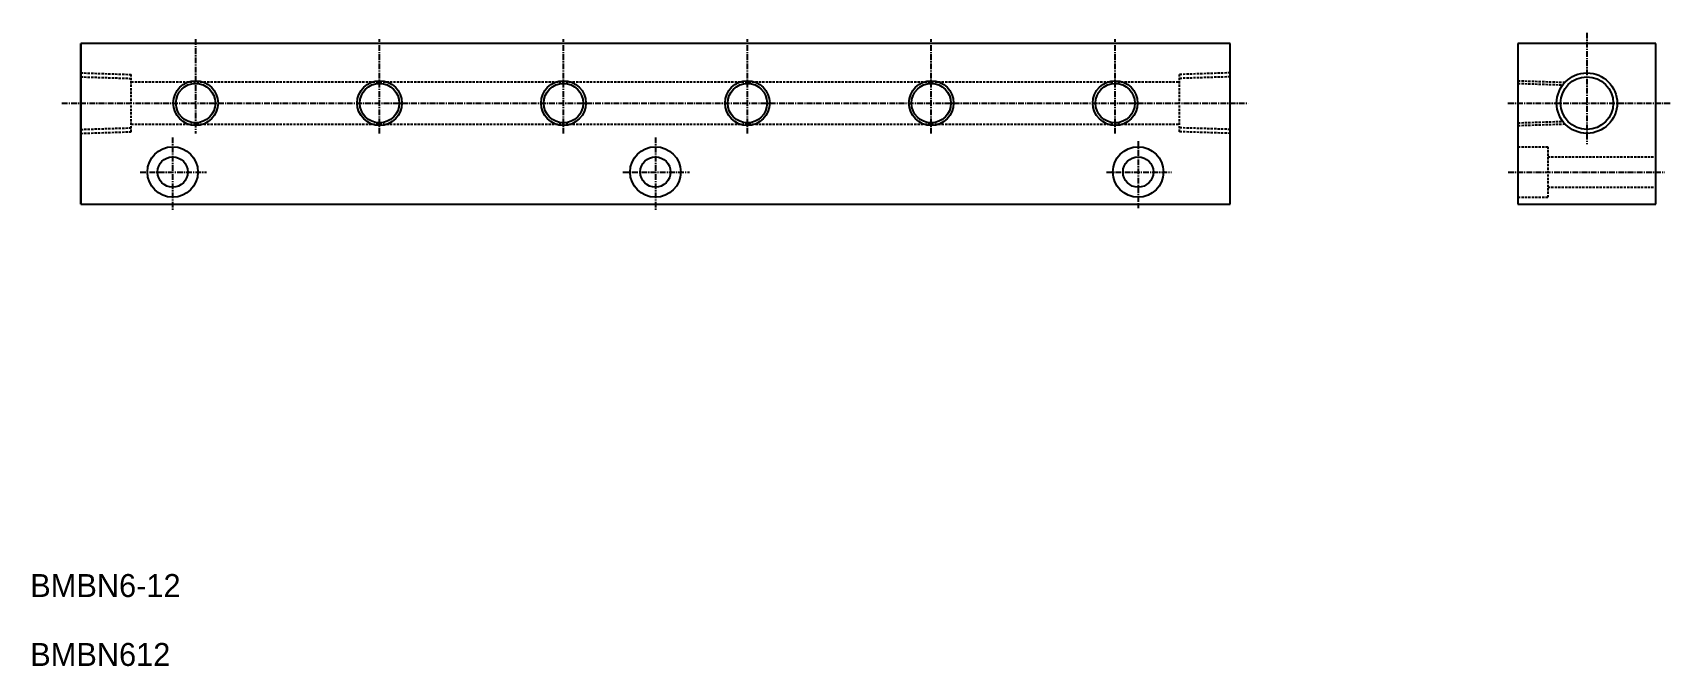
# Model space of a CAD drawing. Extents: x 1721 to 2279, y 4854 to 7918.
# Drawn here: x 1922.7 to 2278.8, y 7779.8 to 7917.7 of the extents above.
import ezdxf

# ---------------------------------------------------------------- set-up
doc = ezdxf.new("R2010")
doc.units = 0
doc.linetypes.add('CENTER', pattern=[2, 1.25, -0.25, 0.25, -0.25])
doc.linetypes.add('DASHED', pattern=[0.75, 0.5, -0.25])
doc.layers.get('0').update_dxf_attribs({"linetype": 'CONTINUOUS'})
doc.layers.add('CENTER', color=1, linetype='CENTER')

msp = doc.modelspace()

# ---------------------------------------------------------------- linework, layer by layer
at = {"color": 7, "linetype": 'CONTINUOUS'}
for p, q in [((2183.114, 7915.397), (1933.114, 7915.397)), ((1933.114, 7880.397), (1933.114, 7915.397)), ((1933.114, 7915.397), (1933.114, 7880.397)), ((1933.114, 7915.397), (1933.114, 7880.397)), ((2183.114, 7880.397), (2183.114, 7915.397)), ((2275.714, 7915.397), (2245.714, 7915.397)), ((2245.714, 7915.397), (2245.714, 7880.397)), ((2275.714, 7880.397), (2275.714, 7915.397)), ((1933.114, 7880.397), (2183.114, 7880.397)), ((2245.714, 7880.397), (2275.714, 7880.397))]:
    msp.add_line(p, q, dxfattribs=at)
at = {"color": 3, "linetype": 'DASHED'}
for p, q in [((1933.114, 7908.975), (1944.114, 7908.629)), ((1933.114, 7908.119), (1944.114, 7907.773)), ((1944.114, 7896.164), (1944.114, 7908.629)), ((1944.114, 7906.997), (2172.114, 7906.997)), ((2183.114, 7908.975), (2172.114, 7908.629)), ((2172.114, 7896.164), (2172.114, 7908.629)), ((2183.114, 7908.119), (2172.114, 7907.773)), ((2245.714, 7907.261), (2255.955, 7906.939)), ((2245.714, 7906.68), (2255.473, 7906.373)), ((1933.114, 7896.674), (1944.114, 7897.02)), ((1933.114, 7895.818), (1944.114, 7896.164)), ((1944.114, 7897.797), (2172.114, 7897.797)), ((2183.114, 7896.674), (2172.114, 7897.02)), ((2183.114, 7895.818), (2172.114, 7896.164)), ((2245.714, 7898.114), (2255.473, 7898.42)), ((2245.714, 7897.533), (2255.955, 7897.855)), ((2245.714, 7892.897), (2252.214, 7892.897)), ((2252.214, 7892.897), (2252.214, 7881.897)), ((2252.214, 7890.697), (2275.714, 7890.697)), ((2245.714, 7881.897), (2252.214, 7881.897)), ((2252.214, 7884.097), (2275.714, 7884.097))]:
    msp.add_line(p, q, dxfattribs=at)
for p, q in [((2001.114, 7906.997), (2001.114, 7906.997)), ((2058.114, 7906.997), (2058.114, 7906.997))]:
    msp.add_line(p, q)
at = {"color": 3, "linetype": 'CONTINUOUS'}
for centre, radius in [((1958.114, 7902.397), 4.864), ((1998.114, 7902.397), 4.864), ((2038.114, 7902.397), 4.864), ((2078.114, 7902.397), 4.864), ((2118.114, 7902.397), 4.864), ((2158.114, 7902.397), 4.864), ((2260.714, 7902.397), 6.579)]:
    msp.add_circle(centre, radius, dxfattribs=at)
at = {"color": 7, "linetype": 'CONTINUOUS'}
for centre, radius in [((1958.114, 7902.397), 4.283), ((1998.114, 7902.397), 4.283), ((2038.114, 7902.397), 4.283), ((2078.114, 7902.397), 4.283), ((2118.114, 7902.397), 4.283), ((2158.114, 7902.397), 4.283), ((2260.714, 7902.397), 5.723), ((1953.114, 7887.397), 5.5), ((2058.114, 7887.397), 5.5), ((2163.114, 7887.397), 5.5), ((1953.114, 7887.397), 3.3), ((2058.114, 7887.397), 3.3), ((2163.114, 7887.397), 3.3)]:
    msp.add_circle(centre, radius, dxfattribs=at)
at = {"layer": 'CENTER', "color": 1, "linetype": 'CENTER'}
for p, q in [((2260.714, 7917.714), (2260.714, 7893.482)), ((1958.114, 7916.322), (1958.114, 7895.763)), ((1998.114, 7895.763), (1998.114, 7916.322)), ((2038.114, 7895.763), (2038.114, 7916.322)), ((2078.114, 7895.763), (2078.114, 7916.322)), ((2118.114, 7895.763), (2118.114, 7916.322)), ((2158.114, 7895.763), (2158.114, 7916.322)), ((1929.004, 7902.397), (2187.006, 7902.397)), ((2243.541, 7902.397), (2278.84, 7902.397)), ((1953.114, 7894.935), (1953.114, 7879.164)), ((2058.114, 7894.935), (2058.114, 7879.164)), ((2163.114, 7894.149), (2163.114, 7879.532)), ((1946.063, 7887.397), (1960.498, 7887.397)), ((2051.063, 7887.397), (2065.498, 7887.397)), ((2156.192, 7887.397), (2170.365, 7887.397)), ((2243.566, 7887.397), (2277.695, 7887.397))]:
    msp.add_line(p, q, dxfattribs=at)

# ---------------------------------------------------------------- texts
at = {"color": 7, "linetype": 'CONTINUOUS'}
for s, p in [('BMBN6-12', (1922.136, 7794.914)), ('BMBN612', (1922.136, 7779.914))]:
    msp.add_text(s, height=5, dxfattribs=at).set_placement(p)

doc.saveas('drawing.dxf')
